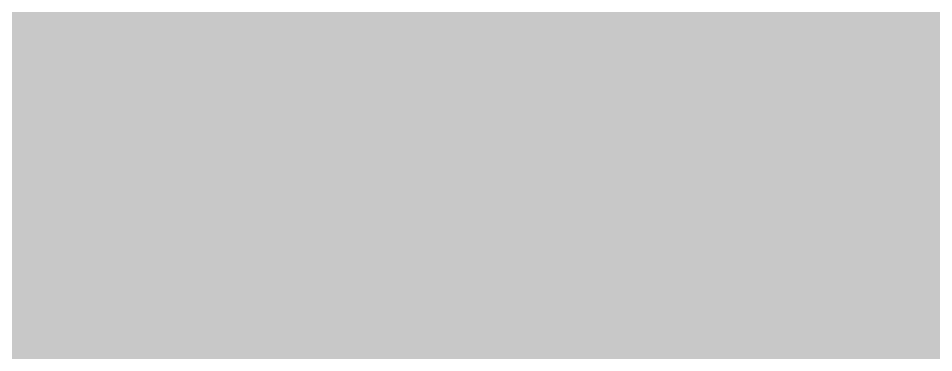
# Model space of a CAD drawing. Header units: millimetres. Extents: x 50 to 612415, y 2 to 4150.
# Drawn here: x 481638.3 to 481744.5, y 2173.9 to 2212.7 of the extents above; entities that cross this region are included whole.
import ezdxf

# ---------------------------------------------------------------- set-up
doc = ezdxf.new("R2010")
doc.units = ezdxf.units.MM
doc.layers.add('HATCH', color=8, linetype='Continuous', lineweight=9)

msp = doc.modelspace()

# ---------------------------------------------------------------- hatches: boundary and pattern name
at = {"layer": 'HATCH', "true_color": 0xccae87}
for points in [[(481638.376, 2278.652), (481129.454, 2229.31), (483655.087, 1297.024)], [(481638.376, 2273.174), (481129.454, 2223.832), (483655.087, 1291.545)], [(483655.087, 1291.545), (481129.454, 2223.832), (481638.376, 2273.174)], [(481638.376, 2266.326), (481129.454, 2216.984), (483655.087, 1284.697)], [(483655.087, 1284.697), (481129.454, 2216.984), (481638.376, 2266.326)], [(481638.376, 2263.587), (481131.352, 2215.51), (483652.557, 1282.907)], [(483652.557, 1282.907), (481131.352, 2215.51), (481638.376, 2263.587)], [(481638.376, 2262.902), (481131.826, 2215.141), (483651.924, 1282.46)], [(483651.924, 1282.46), (481131.826, 2215.141), (481638.376, 2262.902)], [(481853.458, 2182.931), (481638.376, 2263.587), (483652.557, 1282.907)], [(483652.557, 1282.907), (481638.376, 2263.587), (481853.458, 2182.931)], [(481853.458, 2182.246), (481638.376, 2262.902), (483651.924, 1282.46)], [(483651.924, 1282.46), (481638.376, 2262.902), (481853.458, 2182.246)], [(481638.376, 2259.478), (481134.198, 2213.299), (483648.761, 1280.222)], [(483648.761, 1280.222), (481134.198, 2213.299), (481638.376, 2259.478)], [(481853.458, 2178.822), (481638.376, 2259.478), (483648.761, 1280.222)], [(483648.761, 1280.222), (481638.376, 2259.478), (481853.458, 2178.822)], [(483643.701, 1276.641), (481137.994, 2210.351), (481638.376, 2254)], [(483643.701, 1276.641), (481638.376, 2254), (481853.458, 2173.344)]]:
    msp.add_hatch(color=43, dxfattribs=at).paths.add_polyline_path(points)

doc.saveas('drawing.dxf')
